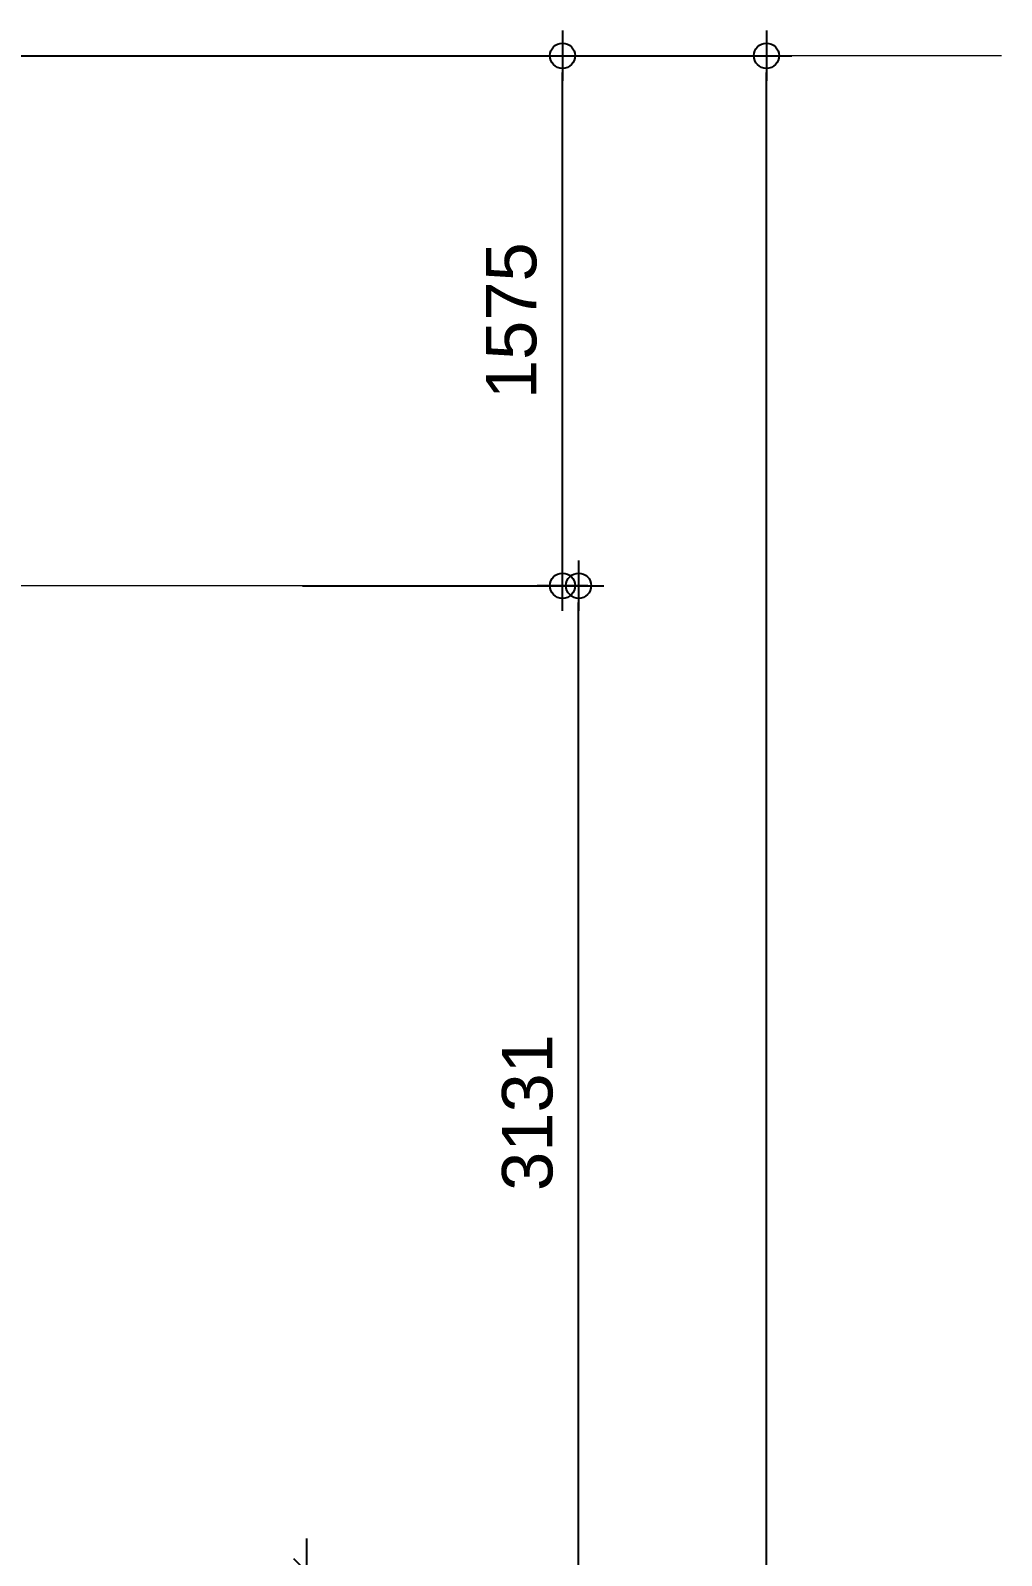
# Model space of a CAD drawing. Header units: millimetres. Extents: x 663313 to 1226001, y 1431724 to 1620898.
# Drawn here: x 663632.412 to 663635.298, y 1524776.577 to 1524781.109 of the extents above; entities that cross this region are included whole.
import ezdxf

# ---------------------------------------------------------------- set-up
doc = ezdxf.new("R2010")
doc.units = ezdxf.units.MM
doc.linetypes.add('Grid Line', pattern=[22.225, 12.7, -3.175000000000001, 3.175000000000001, -3.175000000000001])
doc.layers.get('Defpoints').update_dxf_attribs({"color": 140})
doc.layers.add('000 - D I M', color=1, linetype='Continuous')
doc.layers.add('S-GRID', color=1, linetype='Continuous', lineweight=9)
doc.styles.add('Arial', font='arial.ttf')
doc.dimstyles.new('Dim-Cen', dxfattribs={"dimscale": 0.05, "dimtxt": 3, "dimasz": 1, "dimexe": 0, "dimexo": 1, "dimgap": 1.5, "dimtad": 1, "dimdec": 0, "dimlfac": 1000, "dimzin": 1, "dimdsep": 46, "dimtxsty": 'Arial', "dimblk": 'CEN1', "dimcen": 0.09, "dimclrd": 1, "dimclre": 49, "dimclrt": 3, "dimadec": 0, "dimazin": 0, "dimtfac": 1, "dimtdec": 0, "dimtix": 1, "dimtofl": 0, "dimtmove": 2, "dimatfit": 3, "dimfxl": 1, "dimtfill": 1, "dimtolj": 1, "dimtzin": 0, "dimarcsym": 1})
doc.dimstyles.new('Dim-End', dxfattribs={"dimscale": 0.05, "dimtxt": 3, "dimasz": 1, "dimexe": 0, "dimexo": 2.5, "dimgap": 1.5, "dimtad": 1, "dimdec": 0, "dimlfac": 1000, "dimzin": 1, "dimdsep": 46, "dimtxsty": 'Arial', "dimblk": 'END', "dimcen": 0.09, "dimclrd": 1, "dimclre": 49, "dimclrt": 3, "dimadec": 0, "dimazin": 0, "dimtfac": 1, "dimtdec": 0, "dimtix": 1, "dimtofl": 0, "dimtmove": 2, "dimatfit": 3, "dimfxl": 1, "dimtfill": 1, "dimtfillclr": 256, "dimtolj": 1, "dimtzin": 0, "dimarcsym": 0})

# ---------------------------------------------------------------- blocks, each defined once
blk = doc.blocks.new('END')
at = {"color": 1}
for p, q in [((0, 1.5), (0, -1.5)), ((1.5, 0), (-1.5, 0))]:
    blk.add_line(p, q, dxfattribs=at)
at = {"color": 3}
blk.add_line((-0.7954951288348298, -0.7954951288348866), (0.7954951288348866, 0.7954951288348298), dxfattribs=at)
blk = doc.blocks.new('*D4304')
at = {"layer": '000 - D I M', "color": 1, "lineweight": -2, "transparency": 16777216}
for p, q in [((663633.2339357142, 1524776.578105207), (663633.2339357142, 1524776.628105207)), ((663633.2339357142, 1524776.078105207), (663633.2339357142, 1524776.028105207))]:
    blk.add_line(p, q, dxfattribs=at)
at = {"layer": '000 - D I M', "color": 49, "lineweight": -2, "transparency": 16777216}
for p, q in [((663632.6087517226, 1524776.528105207), (663633.2339357142, 1524776.528105207)), ((663632.6087419847, 1524776.128105207), (663633.2339357142, 1524776.128105207))]:
    blk.add_line(p, q, dxfattribs=at)
at = {"layer": 'Defpoints', "color": 0, "transparency": 16777216}
for p in [(663632.4837517226, 1524776.528105207), (663633.2339357142, 1524776.528105207), (663632.4837419847, 1524776.128105207)]:
    blk.add_point(p, dxfattribs=at)
at = {"layer": '000 - D I M', "color": 1, "lineweight": -2, "transparency": 16777216, "xscale": 0.05, "yscale": 0.05, "zscale": 0.05}
for p, rotation in [((663633.2339357142, 1524776.528105207), 270), ((663633.2339357142, 1524776.128105207), 90)]:
    blk.add_blockref('END', p, dxfattribs=dict(at, rotation=rotation))
at = {"layer": '000 - D I M', "color": 3, "transparency": 16777216, "insert": (663633.0823497664, 1524776.328105206), "char_height": 0.15, "attachment_point": 5, "rotation": 90, "style": 'Arial', "bg_fill": 3, "box_fill_scale": 1.1, "bg_fill_color": 256, "bg_fill_true_color": 13158600, "bg_fill_transparency": 0}
blk.add_mtext('\\A1;400', dxfattribs=at)
blk = doc.blocks.new('CEN1')
at = {"color": 1}
for p, q in [((0, 1.5), (0, -1.5)), ((1.5, 0), (-1.5, 0))]:
    blk.add_line(p, q, dxfattribs=at)
at = {"color": 3}
blk.add_circle((0, 0), 0.75, dxfattribs=at)
blk = doc.blocks.new('*D4406')
at = {"layer": '000 - D I M', "color": 49, "lineweight": -2, "transparency": 16777216}
for p, q in [((663633.220391089, 1524779.459102207), (663634.0413709737, 1524779.459102207)), ((663633.3357416572, 1524776.328102207), (663634.0413709737, 1524776.328102207))]:
    blk.add_line(p, q, dxfattribs=at)
at = {"layer": '000 - D I M', "color": 1, "lineweight": -2, "transparency": 16777216}
blk.add_line((663634.0413709737, 1524776.378102207), (663634.0413709737, 1524779.409102207), dxfattribs=at)
at = {"layer": 'Defpoints', "color": 0, "transparency": 16777216}
for p in [(663633.1703910889, 1524779.459102207), (663634.0413709737, 1524779.459102207), (663633.2857416571, 1524776.328102207)]:
    blk.add_point(p, dxfattribs=at)
at = {"layer": '000 - D I M', "color": 1, "lineweight": -2, "transparency": 16777216, "xscale": 0.05, "yscale": 0.05, "zscale": 0.05}
for p, rotation in [((663634.0413709737, 1524779.459102207), 90), ((663634.0413709737, 1524776.328102207), 270)]:
    blk.add_blockref('CEN1', p, dxfattribs=dict(at, rotation=rotation))
at = {"layer": '000 - D I M', "color": 3, "transparency": 16777216, "insert": (663633.8897338662, 1524777.893602207), "char_height": 0.15, "attachment_point": 5, "rotation": 90, "style": 'Arial', "bg_fill": 3, "box_fill_scale": 1.1, "bg_fill_color": 256, "bg_fill_true_color": 13158600, "bg_fill_transparency": 0}
blk.add_mtext('\\A1;3131', dxfattribs=at)
blk = doc.blocks.new('*D4407')
at = {"layer": '000 - D I M', "color": 49, "lineweight": -2, "transparency": 16777216}
for p, q in [((663631.9654101707, 1524781.034102207), (663633.9934956096, 1524781.034102207)), ((663633.220391089, 1524779.459102207), (663633.9934956096, 1524779.459102207))]:
    blk.add_line(p, q, dxfattribs=at)
at = {"layer": '000 - D I M', "color": 1, "lineweight": -2, "transparency": 16777216}
blk.add_line((663633.9934956096, 1524779.509102207), (663633.9934956096, 1524780.984102207), dxfattribs=at)
at = {"layer": 'Defpoints', "color": 0, "transparency": 16777216}
for p in [(663631.9154101707, 1524781.034102207), (663633.9934956096, 1524781.034102207), (663633.1703910889, 1524779.459102207)]:
    blk.add_point(p, dxfattribs=at)
at = {"layer": '000 - D I M', "color": 1, "lineweight": -2, "transparency": 16777216, "xscale": 0.05, "yscale": 0.05, "zscale": 0.05}
for p, rotation in [((663633.9934956096, 1524781.034102207), 90), ((663633.9934956096, 1524779.459102207), 270)]:
    blk.add_blockref('CEN1', p, dxfattribs=dict(at, rotation=rotation))
at = {"layer": '000 - D I M', "color": 3, "transparency": 16777216, "insert": (663633.8419096618, 1524780.246602207), "char_height": 0.15, "attachment_point": 5, "rotation": 90, "style": 'Arial', "bg_fill": 3, "box_fill_scale": 1.1, "bg_fill_color": 256, "bg_fill_true_color": 13158600, "bg_fill_transparency": 0}
blk.add_mtext('\\A1;1575', dxfattribs=at)
blk = doc.blocks.new('*D4408')
at = {"layer": '000 - D I M', "color": 49, "lineweight": -2, "transparency": 16777216}
for p, q in [((663633.5072311216, 1524781.034102208), (663634.5996504205, 1524781.034102208)), ((663632.1950995951, 1524766.234102207), (663634.5996504205, 1524766.234102207))]:
    blk.add_line(p, q, dxfattribs=at)
at = {"layer": '000 - D I M', "color": 1, "lineweight": -2, "transparency": 16777216}
blk.add_line((663634.5996504205, 1524766.284102207), (663634.5996504205, 1524780.984102208), dxfattribs=at)
at = {"layer": 'Defpoints', "color": 0, "transparency": 16777216}
for p in [(663633.4572311216, 1524781.034102208), (663634.5996504205, 1524781.034102208), (663632.1450995951, 1524766.234102207)]:
    blk.add_point(p, dxfattribs=at)
at = {"layer": '000 - D I M', "color": 1, "lineweight": -2, "transparency": 16777216, "xscale": 0.05, "yscale": 0.05, "zscale": 0.05}
for p, rotation in [((663634.5996504205, 1524781.034102208), 90), ((663634.5996504205, 1524766.234102207), 270)]:
    blk.add_blockref('CEN1', p, dxfattribs=dict(at, rotation=rotation))
at = {"layer": '000 - D I M', "color": 3, "transparency": 16777216, "insert": (663634.4480644726, 1524773.634102207), "char_height": 0.15, "attachment_point": 5, "rotation": 90, "style": 'Arial', "bg_fill": 3, "box_fill_scale": 1.1, "bg_fill_color": 256, "bg_fill_true_color": 13158600, "bg_fill_transparency": 0}
blk.add_mtext('\\A1;14800', dxfattribs=at)

msp = doc.modelspace()

# ---------------------------------------------------------------- linework, layer by layer
at = {"layer": 'S-GRID', "linetype": 'Grid Line'}
msp.add_lwpolyline([(663635.2981749604, 1524781.034102207), (663600.751790838, 1524781.034102207)], dxfattribs=at)
at = {"layer": 'S-GRID', "color": 251, "linetype": 'Grid Line', "ltscale": 0.6}
msp.add_lwpolyline([(663633.9560656752, 1524779.459102207), (663621.9020325334, 1524779.459102207)], dxfattribs=at)

# ---------------------------------------------------------------- dimensions: what is measured, and where the dimension line sits
at = {"layer": '000 - D I M'}
dim = msp.add_linear_dim(base=(663633.2339357142, 1524776.528105207), p1=(663632.4837419845, 1524776.128105206), p2=(663632.4837517224, 1524776.528105206), angle=90, dimstyle='Dim-End', dxfattribs=at)
dim.commit()
dim.dimension.update_dxf_attribs({"geometry": '*D4304', "text_midpoint": (663633.0823497664, 1524776.328105206)})

# ---------------------------------------------------------------- next in the draw order: dimensions: what is measured, and where the dimension line sits
dim = msp.add_linear_dim(base=(663634.0413709737, 1524779.459102207), p1=(663633.2857416569, 1524776.328102207), p2=(663633.1703910887, 1524779.459102207), angle=90, dimstyle='Dim-Cen', dxfattribs=at)
dim.commit()
dim.dimension.update_dxf_attribs({"geometry": '*D4406', "text_midpoint": (663633.8897338662, 1524777.893602207)})

# ---------------------------------------------------------------- next in the draw order: dimensions: what is measured, and where the dimension line sits
dim = msp.add_linear_dim(base=(663633.9934956096, 1524781.034102207), p1=(663633.1703910887, 1524779.459102207), p2=(663631.9154101704, 1524781.034102207), angle=90, dimstyle='Dim-Cen', dxfattribs=at)
dim.commit()
dim.dimension.update_dxf_attribs({"geometry": '*D4407', "text_midpoint": (663633.8419096618, 1524780.246602207)})

# ---------------------------------------------------------------- next in the draw order: dimensions: what is measured, and where the dimension line sits
dim = msp.add_linear_dim(base=(663634.5996504205, 1524781.034102208), p1=(663632.1450995948, 1524766.234102207), p2=(663633.4572311214, 1524781.034102207), angle=90, dimstyle='Dim-Cen', dxfattribs=at)
dim.commit()
dim.dimension.update_dxf_attribs({"geometry": '*D4408', "text_midpoint": (663634.4480644726, 1524773.634102207)})

doc.saveas('drawing.dxf')
